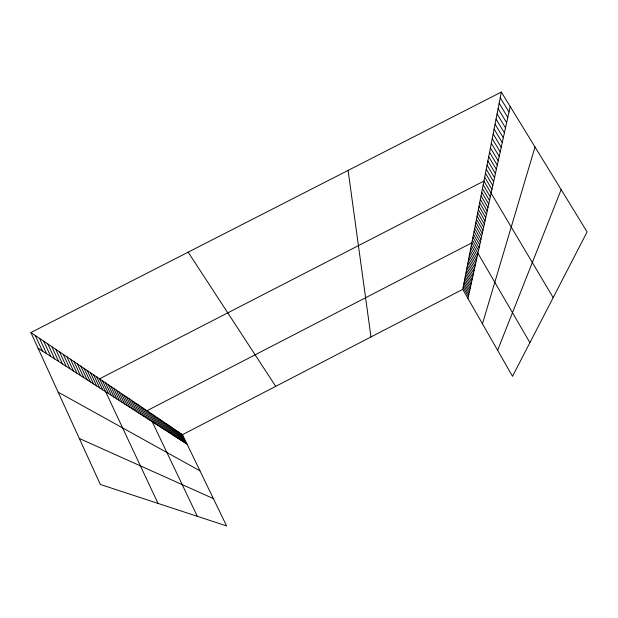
<?xml version="1.0" encoding="UTF-8"?>
<svg xmlns="http://www.w3.org/2000/svg" width="618" height="618" viewBox="0 0 618 618"><rect width="100%" height="100%" fill="white"/><g stroke="black" fill="none" stroke-linecap="round" stroke-linejoin="round"><path stroke-width="0.93" d="M501.345 92.074L587.1 231.928L512.523 376.323L462.743 289.363L501.345 92.074L30.9 332.554L100.34 484.458L226.582 525.926L182.511 434.67L30.9 332.554M467.95 298.463L510.198 106.512M482.465 323.817L535.018 146.991M497.621 350.29L561.159 189.618M182.511 434.67L462.743 289.363M79.32 438.479L213.388 498.602M58.154 392.175L199.969 470.823M38.061 348.228L187.123 444.218M188.166 252.167L275.705 386.35M500.232 97.729L508.985 112.02M499.159 103.252L507.803 117.405M498.1 108.652L506.644 122.665M497.065 113.928L505.509 127.81M496.053 119.096L504.404 132.839M495.064 124.148L503.322 137.76M494.099 129.085L502.256 142.573M493.156 133.928L501.221 147.285M492.229 138.664L500.209 151.897M491.318 143.299L499.213 156.408M490.429 147.841L498.239 160.834M489.556 152.291L497.289 165.161M488.707 156.655L496.354 169.409M487.872 160.927L495.435 173.565M487.054 165.114L494.539 177.644M486.25 169.216L493.658 181.638M485.462 173.249L492.801 185.562M484.69 177.196L491.951 189.402M553.18 297.598L483.933 181.066L99.583 378.811L158.015 503.4M483.183 184.875L490.306 196.872M482.457 188.598L489.51 200.502M481.739 192.26L488.73 204.064M481.036 195.86L487.957 207.563M480.348 199.382L487.2 210.993M479.668 202.851L486.459 214.361M479.004 206.257L485.733 217.675M478.347 209.595L485.014 220.927M477.706 212.886L484.311 224.125M477.073 216.107L483.624 227.262M476.455 219.282L482.944 230.344M475.845 222.403L482.272 233.38M475.242 225.47L481.615 236.362M474.655 228.482L480.974 239.29M474.076 231.441L480.34 242.171M473.504 234.361L479.715 245.006M472.94 237.227L479.105 247.795M472.391 240.047L478.502 250.537M529.92 342.642L471.851 242.82L146.953 410.723L197.327 516.316M471.325 245.493L477.335 255.829M470.808 248.127L476.772 258.386M470.306 250.715L476.215 260.912M469.804 253.264L475.667 263.392M469.309 255.782L475.134 265.833M468.83 258.254L474.601 268.235M468.351 260.696L474.083 270.607M467.88 263.098L473.566 272.94M467.417 265.462L473.064 275.242M466.961 267.795L472.561 277.505M466.513 270.089L472.075 279.738M466.072 272.353L471.588 281.939M465.632 274.585L471.109 284.11M465.2 276.787L470.638 286.25M464.775 278.957L470.174 288.351M464.357 281.097L469.719 290.437M463.948 283.206L469.263 292.484M463.539 285.292L468.823 294.508M463.137 287.339L468.382 296.501M180.966 433.627L185.609 443.237M179.405 432.577L184.071 442.249M177.814 431.503L182.511 441.244M176.207 430.422L180.935 440.232M174.577 429.325L179.328 439.197M172.916 428.204L177.706 438.147M171.24 427.077L176.053 437.088M169.533 425.926L174.384 436.007M167.802 424.759L172.685 434.917M166.049 423.577L170.962 433.805M164.272 422.38L169.208 432.677M162.457 421.159L167.439 431.534M160.626 419.923L165.632 430.375M158.764 418.672L163.801 429.201M156.872 417.397L161.947 428.004M154.948 416.099L160.062 426.783M152.994 414.786L158.138 425.555M151.016 413.457L156.192 424.296M149 412.098L154.214 423.021M144.828 409.286L150.12 420.387M142.673 407.834L148.003 419.019M140.479 406.358L145.84 417.629M138.247 404.852L143.654 416.223M135.975 403.322L141.422 414.786M133.666 401.77L139.15 413.318M131.317 400.186L136.841 411.835M128.923 398.579L134.492 410.321M126.489 396.934L132.105 408.784M124.017 395.273L129.672 407.216M121.499 393.573L127.192 405.624M118.934 391.843L124.674 403.994M116.315 390.082L122.101 402.341M113.658 388.289L119.49 400.657M110.946 386.466L116.825 398.942M108.189 384.605L114.106 397.196M105.369 382.712L111.34 395.412M102.503 380.781L108.521 393.596M96.601 376.802L102.719 389.858M93.565 374.755L99.73 387.934M90.467 372.669L96.678 385.972M87.3 370.537L93.573 383.971M84.079 368.367L90.398 381.924M80.788 366.15L87.161 379.838M77.428 363.886L83.855 377.714M73.998 361.576L80.479 375.543M70.491 359.22L77.034 373.318M66.914 356.81L73.511 371.055M63.26 354.346L69.919 368.737M59.521 351.827L66.242 366.366M55.705 349.255L62.488 363.948M51.804 346.628L58.64 361.476M47.81 343.94L54.716 358.942M43.731 341.19L50.691 356.354M39.552 338.378L46.582 353.712M35.272 335.497L42.372 351.001M348.096 170.406L370.978 336.949"/></g></svg>
